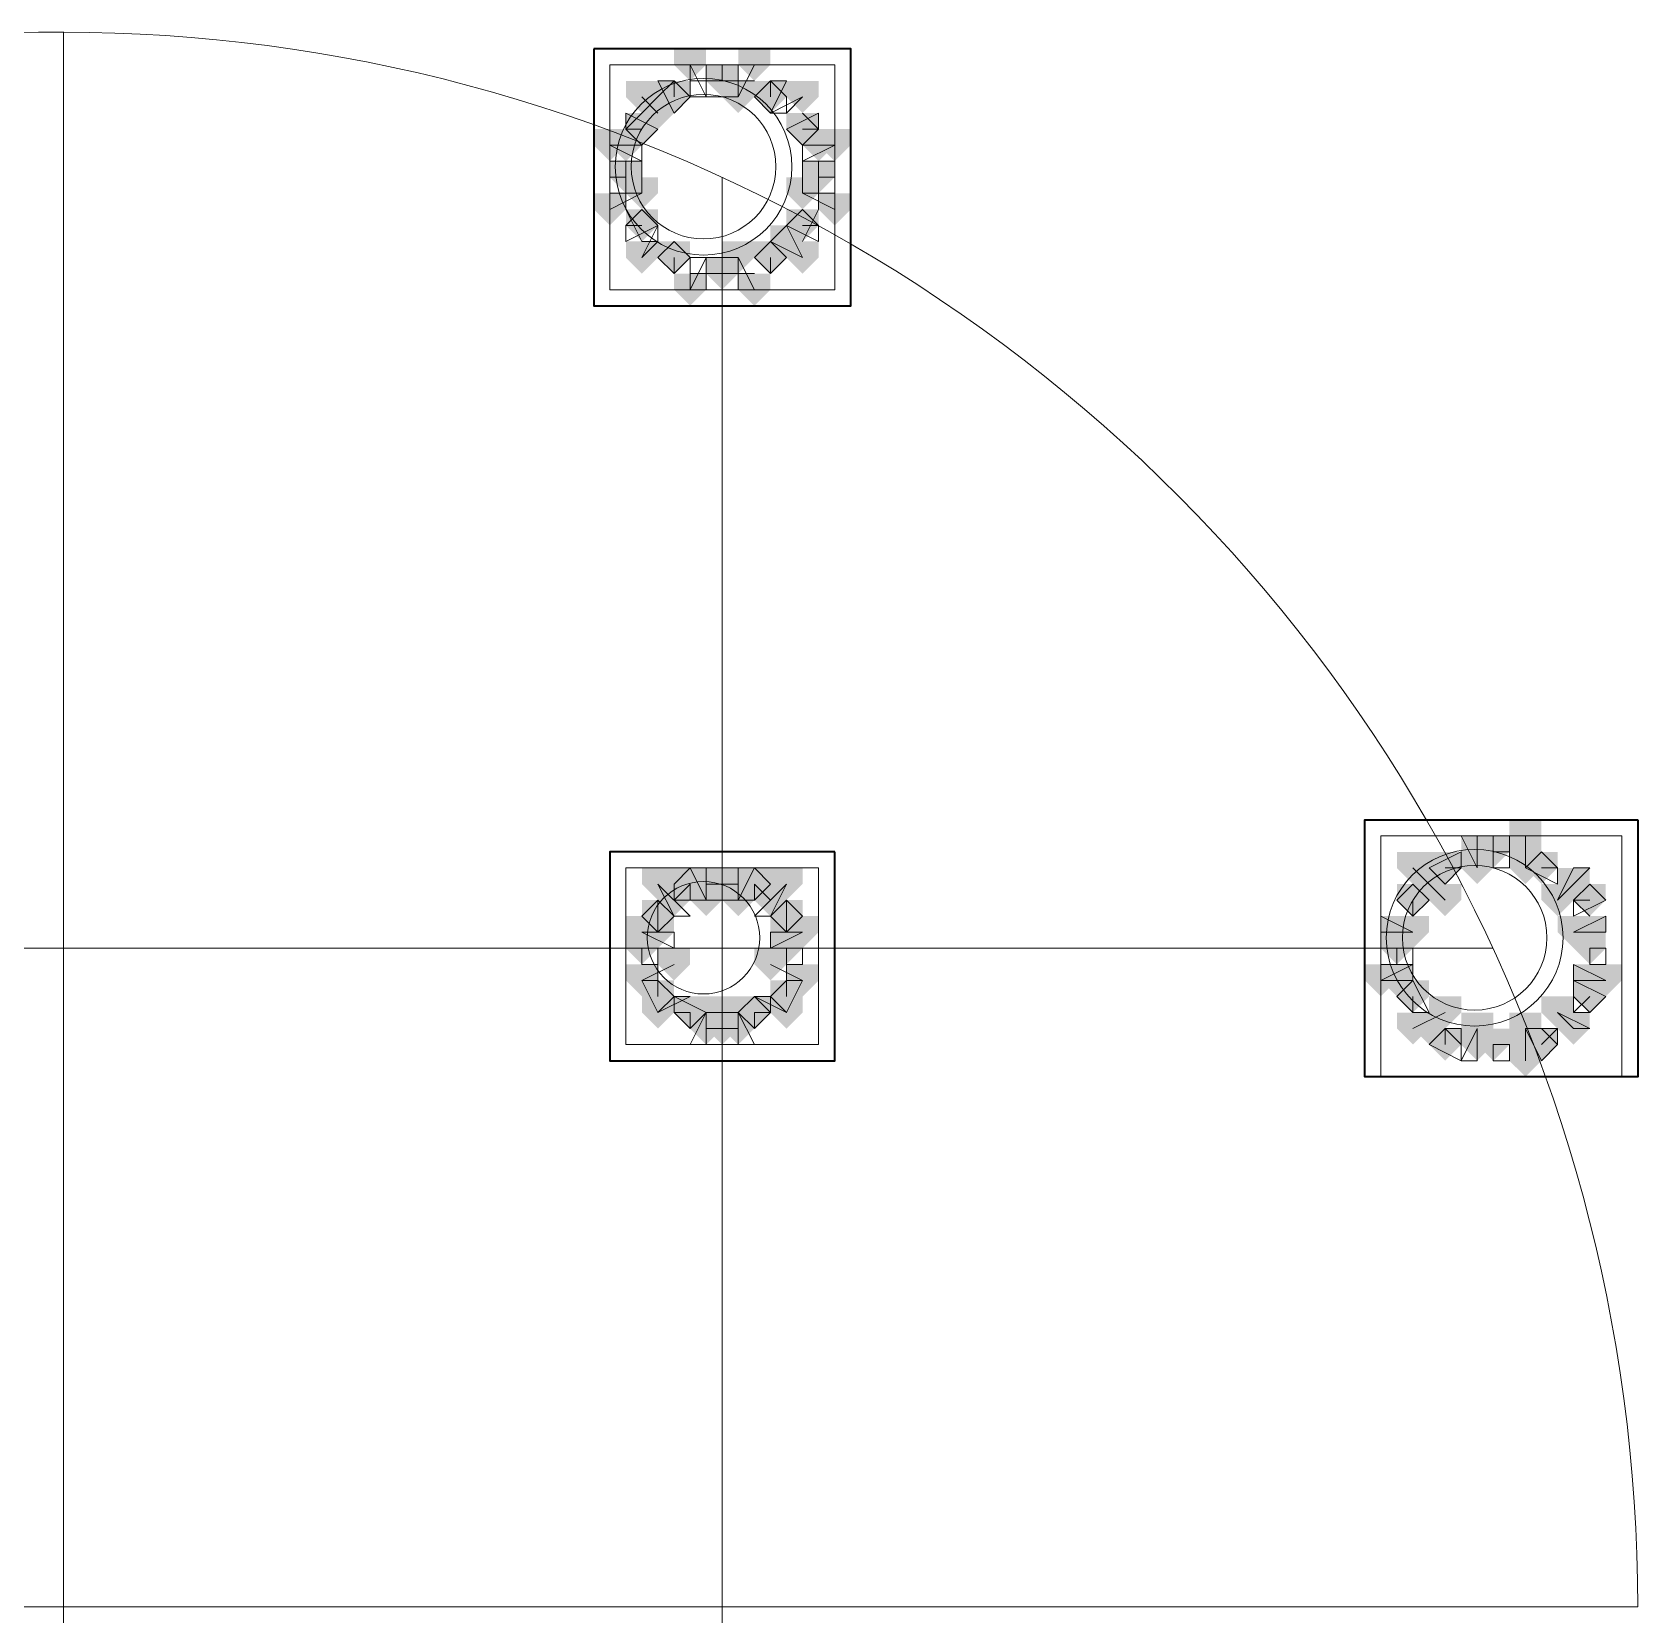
# Model space of a CAD drawing. Header units: millimetres. Extents: x 2315 to 4619, y 1334 to 1897.
# Drawn here: x 3625.91 to 3632.02, y 1541.67 to 1547.68 of the extents above; entities that cross this region are included whole.
import ezdxf

# ---------------------------------------------------------------- set-up
doc = ezdxf.new("R2010")
doc.units = ezdxf.units.MM
for name, color, linetype, true_color in [('PDF_10', 7, 'Continuous', 0x00b85c), ('PDF_AXIS', 7, 'Continuous', 0x00b85c), ('PDF_柱构件', 7, 'Continuous', 0x00b85c), ('PDF_转运站初步方案', 7, 'Continuous', 0x00b85c)]:
    doc.layers.add(name, color=color, linetype=linetype, true_color=true_color)
doc.layers.add('PDF_中心线层', color=1, linetype='Continuous')
doc.layers.add('PDF_粗实线层', color=7, linetype='Continuous')

msp = doc.modelspace()

# ---------------------------------------------------------------- hatches: boundary and pattern name
at = {"layer": 'PDF_10', "transparency": 33554559}
for points in [[(3628.5337, 1547.5601), (3628.4726, 1547.5601), (3628.4726, 1547.499), (3628.5337, 1547.4379), (3628.5948, 1547.499), (3628.5948, 1547.5601)], [(3628.5337, 1547.5601), (3628.4726, 1547.5601), (3628.4726, 1547.499), (3628.5337, 1547.4379), (3628.5948, 1547.499), (3628.5948, 1547.5601)], [(3628.3505, 1547.499), (3628.2894, 1547.499), (3628.2894, 1547.4379), (3628.3505, 1547.3768), (3628.4115, 1547.4379), (3628.4115, 1547.499)], [(3628.3505, 1547.499), (3628.2894, 1547.499), (3628.2894, 1547.4379), (3628.3505, 1547.3768), (3628.4115, 1547.4379), (3628.4115, 1547.499)], [(3628.7169, 1547.499), (3628.6559, 1547.499), (3628.6559, 1547.4379), (3628.7169, 1547.3768), (3628.778, 1547.4379), (3628.778, 1547.499)], [(3628.7169, 1547.499), (3628.6559, 1547.499), (3628.6559, 1547.4379), (3628.7169, 1547.3768), (3628.778, 1547.4379), (3628.778, 1547.499)], [(3628.2283, 1547.3768), (3628.1672, 1547.3768), (3628.1672, 1547.3157), (3628.2283, 1547.2547), (3628.2894, 1547.3157), (3628.2894, 1547.3768)], [(3628.2283, 1547.3768), (3628.1672, 1547.3768), (3628.1672, 1547.3157), (3628.2283, 1547.2547), (3628.2894, 1547.3157), (3628.2894, 1547.3768)], [(3628.8391, 1547.3768), (3628.778, 1547.3768), (3628.778, 1547.3157), (3628.8391, 1547.2547), (3628.9002, 1547.3157), (3628.9002, 1547.3768)], [(3628.8391, 1547.3768), (3628.778, 1547.3768), (3628.778, 1547.3157), (3628.8391, 1547.2547), (3628.9002, 1547.3157), (3628.9002, 1547.3768)], [(3628.1672, 1547.1936), (3628.1061, 1547.1936), (3628.1061, 1547.1325), (3628.1672, 1547.0714), (3628.2283, 1547.1325), (3628.2283, 1547.1936)], [(3628.1672, 1547.1936), (3628.1061, 1547.1936), (3628.1061, 1547.1325), (3628.1672, 1547.0714), (3628.2283, 1547.1325), (3628.2283, 1547.1936)], [(3628.9002, 1547.1936), (3628.8391, 1547.1936), (3628.8391, 1547.1325), (3628.9002, 1547.0714), (3628.9613, 1547.1325), (3628.9613, 1547.1936)], [(3628.9002, 1547.1936), (3628.8391, 1547.1936), (3628.8391, 1547.1325), (3628.9002, 1547.0714), (3628.9613, 1547.1325), (3628.9613, 1547.1936)], [(3628.2283, 1547.0103), (3628.1672, 1547.0103), (3628.1672, 1546.9493), (3628.2283, 1546.8882), (3628.2894, 1546.9493), (3628.2894, 1547.0103)], [(3628.2283, 1547.0103), (3628.1672, 1547.0103), (3628.1672, 1546.9493), (3628.2283, 1546.8882), (3628.2894, 1546.9493), (3628.2894, 1547.0103)], [(3628.8391, 1547.0103), (3628.778, 1547.0103), (3628.778, 1546.9493), (3628.8391, 1546.8882), (3628.9002, 1546.9493), (3628.9002, 1547.0103)], [(3628.8391, 1547.0103), (3628.778, 1547.0103), (3628.778, 1546.9493), (3628.8391, 1546.8882), (3628.9002, 1546.9493), (3628.9002, 1547.0103)], [(3628.3505, 1546.8882), (3628.2894, 1546.8882), (3628.2894, 1546.8271), (3628.3505, 1546.766), (3628.4115, 1546.8271), (3628.4115, 1546.8882)], [(3628.3505, 1546.8882), (3628.2894, 1546.8882), (3628.2894, 1546.8271), (3628.3505, 1546.766), (3628.4115, 1546.8271), (3628.4115, 1546.8882)], [(3628.7169, 1546.8882), (3628.6559, 1546.8882), (3628.6559, 1546.8271), (3628.7169, 1546.766), (3628.778, 1546.8271), (3628.778, 1546.8882)], [(3628.7169, 1546.8882), (3628.6559, 1546.8882), (3628.6559, 1546.8271), (3628.7169, 1546.766), (3628.778, 1546.8271), (3628.778, 1546.8882)], [(3628.5337, 1546.8271), (3628.4726, 1546.8271), (3628.4726, 1546.766), (3628.5337, 1546.7049), (3628.5948, 1546.766), (3628.5948, 1546.8271)], [(3628.5337, 1546.8271), (3628.4726, 1546.8271), (3628.4726, 1546.766), (3628.5337, 1546.7049), (3628.5948, 1546.766), (3628.5948, 1546.8271)], [(3628.5337, 1546.8271), (3628.4726, 1546.8271), (3628.4726, 1546.766), (3628.5337, 1546.7049), (3628.5948, 1546.766), (3628.5948, 1546.8271)], [(3631.4656, 1544.6282), (3631.4045, 1544.6282), (3631.4045, 1544.5671), (3631.4656, 1544.506), (3631.5267, 1544.5671), (3631.5267, 1544.6282)], [(3631.4656, 1544.6282), (3631.4045, 1544.6282), (3631.4045, 1544.5671), (3631.4656, 1544.506), (3631.5267, 1544.5671), (3631.5267, 1544.6282)], [(3631.2824, 1544.5671), (3631.2213, 1544.5671), (3631.2213, 1544.506), (3631.2824, 1544.4449), (3631.3434, 1544.506), (3631.3434, 1544.5671)], [(3631.2824, 1544.5671), (3631.2213, 1544.5671), (3631.2213, 1544.506), (3631.2824, 1544.4449), (3631.3434, 1544.506), (3631.3434, 1544.5671)], [(3631.2824, 1544.5671), (3631.2213, 1544.5671), (3631.2213, 1544.506), (3631.2824, 1544.4449), (3631.3434, 1544.506), (3631.3434, 1544.5671)], [(3631.6488, 1544.5671), (3631.5878, 1544.5671), (3631.5878, 1544.506), (3631.6488, 1544.4449), (3631.7099, 1544.506), (3631.7099, 1544.5671)], [(3631.6488, 1544.5671), (3631.5878, 1544.5671), (3631.5878, 1544.506), (3631.6488, 1544.4449), (3631.7099, 1544.506), (3631.7099, 1544.5671)], [(3628.4115, 1544.506), (3628.3505, 1544.506), (3628.3505, 1544.4449), (3628.4115, 1544.3839), (3628.4726, 1544.4449), (3628.4726, 1544.506)], [(3628.4115, 1544.506), (3628.3505, 1544.506), (3628.3505, 1544.4449), (3628.4115, 1544.3839), (3628.4726, 1544.4449), (3628.4726, 1544.506)], [(3628.5337, 1544.506), (3628.4726, 1544.506), (3628.4726, 1544.4449), (3628.5337, 1544.3839), (3628.5948, 1544.4449), (3628.5948, 1544.506)], [(3628.5337, 1544.506), (3628.4726, 1544.506), (3628.4726, 1544.4449), (3628.5337, 1544.3839), (3628.5948, 1544.4449), (3628.5948, 1544.506)], [(3628.6559, 1544.506), (3628.5948, 1544.506), (3628.5948, 1544.4449), (3628.6559, 1544.3839), (3628.7169, 1544.4449), (3628.7169, 1544.506)], [(3628.6559, 1544.506), (3628.5948, 1544.506), (3628.5948, 1544.4449), (3628.6559, 1544.3839), (3628.7169, 1544.4449), (3628.7169, 1544.506)], [(3631.1602, 1544.4449), (3631.0991, 1544.4449), (3631.0991, 1544.3839), (3631.1602, 1544.3228), (3631.2213, 1544.3839), (3631.2213, 1544.4449)], [(3631.1602, 1544.4449), (3631.0991, 1544.4449), (3631.0991, 1544.3839), (3631.1602, 1544.3228), (3631.2213, 1544.3839), (3631.2213, 1544.4449)], [(3631.1602, 1544.4449), (3631.0991, 1544.4449), (3631.0991, 1544.3839), (3631.1602, 1544.3228), (3631.2213, 1544.3839), (3631.2213, 1544.4449)], [(3631.8321, 1544.4449), (3631.771, 1544.4449), (3631.771, 1544.3839), (3631.8321, 1544.3228), (3631.8932, 1544.3839), (3631.8932, 1544.4449)], [(3631.8321, 1544.4449), (3631.771, 1544.4449), (3631.771, 1544.3839), (3631.8321, 1544.3228), (3631.8932, 1544.3839), (3631.8932, 1544.4449)], [(3628.2894, 1544.3839), (3628.2283, 1544.3839), (3628.2283, 1544.3228), (3628.2894, 1544.2617), (3628.3505, 1544.3228), (3628.3505, 1544.3839)], [(3628.2894, 1544.3839), (3628.2283, 1544.3839), (3628.2283, 1544.3228), (3628.2894, 1544.2617), (3628.3505, 1544.3228), (3628.3505, 1544.3839)], [(3628.2894, 1544.3839), (3628.2283, 1544.3839), (3628.2283, 1544.3228), (3628.2894, 1544.2617), (3628.3505, 1544.3228), (3628.3505, 1544.3839)], [(3628.778, 1544.3839), (3628.7169, 1544.3839), (3628.7169, 1544.3228), (3628.778, 1544.2617), (3628.8391, 1544.3228), (3628.8391, 1544.3839)], [(3628.778, 1544.3839), (3628.7169, 1544.3839), (3628.7169, 1544.3228), (3628.778, 1544.2617), (3628.8391, 1544.3228), (3628.8391, 1544.3839)], [(3628.778, 1544.3839), (3628.7169, 1544.3839), (3628.7169, 1544.3228), (3628.778, 1544.2617), (3628.8391, 1544.3228), (3628.8391, 1544.3839)], [(3628.2283, 1544.2617), (3628.1672, 1544.2617), (3628.1672, 1544.2006), (3628.2283, 1544.1395), (3628.2894, 1544.2006), (3628.2894, 1544.2617)], [(3628.2283, 1544.2617), (3628.1672, 1544.2617), (3628.1672, 1544.2006), (3628.2283, 1544.1395), (3628.2894, 1544.2006), (3628.2894, 1544.2617)], [(3628.778, 1544.2617), (3628.7169, 1544.2617), (3628.7169, 1544.2006), (3628.778, 1544.1395), (3628.8391, 1544.2006), (3628.8391, 1544.2617)], [(3628.778, 1544.2617), (3628.7169, 1544.2617), (3628.7169, 1544.2006), (3628.778, 1544.1395), (3628.8391, 1544.2006), (3628.8391, 1544.2617)], [(3631.0991, 1544.2617), (3631.038, 1544.2617), (3631.038, 1544.2006), (3631.0991, 1544.1395), (3631.1602, 1544.2006), (3631.1602, 1544.2617)], [(3631.0991, 1544.2617), (3631.038, 1544.2617), (3631.038, 1544.2006), (3631.0991, 1544.1395), (3631.1602, 1544.2006), (3631.1602, 1544.2617)], [(3631.8321, 1544.2617), (3631.771, 1544.2617), (3631.771, 1544.2006), (3631.8321, 1544.1395), (3631.8932, 1544.2006), (3631.8932, 1544.2617)], [(3631.8321, 1544.2617), (3631.771, 1544.2617), (3631.771, 1544.2006), (3631.8321, 1544.1395), (3631.8932, 1544.2006), (3631.8932, 1544.2617)], [(3628.2894, 1544.0784), (3628.2283, 1544.0784), (3628.2283, 1544.0174), (3628.2894, 1543.9563), (3628.3505, 1544.0174), (3628.3505, 1544.0784)], [(3628.2894, 1544.0784), (3628.2283, 1544.0784), (3628.2283, 1544.0174), (3628.2894, 1543.9563), (3628.3505, 1544.0174), (3628.3505, 1544.0784)], [(3628.778, 1544.0784), (3628.7169, 1544.0784), (3628.7169, 1544.0174), (3628.778, 1543.9563), (3628.8391, 1544.0174), (3628.8391, 1544.0784)], [(3628.778, 1544.0784), (3628.7169, 1544.0784), (3628.7169, 1544.0174), (3628.778, 1543.9563), (3628.8391, 1544.0174), (3628.8391, 1544.0784)], [(3631.1602, 1544.0784), (3631.0991, 1544.0784), (3631.0991, 1544.0174), (3631.1602, 1543.9563), (3631.2213, 1544.0174), (3631.2213, 1544.0784)], [(3631.1602, 1544.0784), (3631.0991, 1544.0784), (3631.0991, 1544.0174), (3631.1602, 1543.9563), (3631.2213, 1544.0174), (3631.2213, 1544.0784)], [(3631.8321, 1544.0784), (3631.771, 1544.0784), (3631.771, 1544.0174), (3631.8321, 1543.9563), (3631.8932, 1544.0174), (3631.8932, 1544.0784)], [(3631.8321, 1544.0784), (3631.771, 1544.0784), (3631.771, 1544.0174), (3631.8321, 1543.9563), (3631.8932, 1544.0174), (3631.8932, 1544.0784)], [(3628.4115, 1544.0174), (3628.3505, 1544.0174), (3628.3505, 1543.9563), (3628.4115, 1543.8952), (3628.4726, 1543.9563), (3628.4726, 1544.0174)], [(3628.4115, 1544.0174), (3628.3505, 1544.0174), (3628.3505, 1543.9563), (3628.4115, 1543.8952), (3628.4726, 1543.9563), (3628.4726, 1544.0174)], [(3628.6559, 1544.0174), (3628.5948, 1544.0174), (3628.5948, 1543.9563), (3628.6559, 1543.8952), (3628.7169, 1543.9563), (3628.7169, 1544.0174)], [(3628.6559, 1544.0174), (3628.5948, 1544.0174), (3628.5948, 1543.9563), (3628.6559, 1543.8952), (3628.7169, 1543.9563), (3628.7169, 1544.0174)], [(3628.5337, 1543.9563), (3628.4726, 1543.9563), (3628.4726, 1543.8952), (3628.5337, 1543.8341), (3628.5948, 1543.8952), (3628.5948, 1543.9563)], [(3628.5337, 1543.9563), (3628.4726, 1543.9563), (3628.4726, 1543.8952), (3628.5337, 1543.8341), (3628.5948, 1543.8952), (3628.5948, 1543.9563)], [(3631.2824, 1543.8952), (3631.2213, 1543.8952), (3631.2213, 1543.8341), (3631.2824, 1543.773), (3631.3434, 1543.8341), (3631.3434, 1543.8952)], [(3631.2824, 1543.8952), (3631.2213, 1543.8952), (3631.2213, 1543.8341), (3631.2824, 1543.773), (3631.3434, 1543.8341), (3631.3434, 1543.8952)], [(3631.4656, 1543.8952), (3631.4045, 1543.8952), (3631.4045, 1543.8341), (3631.4656, 1543.773), (3631.5267, 1543.8341), (3631.5267, 1543.8952)], [(3631.4656, 1543.8952), (3631.4045, 1543.8952), (3631.4045, 1543.8341), (3631.4656, 1543.773), (3631.5267, 1543.8341), (3631.5267, 1543.8952)], [(3631.6488, 1543.8952), (3631.5878, 1543.8952), (3631.5878, 1543.8341), (3631.6488, 1543.773), (3631.7099, 1543.8341), (3631.7099, 1543.8952)], [(3631.6488, 1543.8952), (3631.5878, 1543.8952), (3631.5878, 1543.8341), (3631.6488, 1543.773), (3631.7099, 1543.8341), (3631.7099, 1543.8952)]]:
    msp.add_hatch(color=256, dxfattribs=at).paths.add_polyline_path(points)
at = {"layer": 'PDF_柱构件', "transparency": 33554559}
for points in [[(3628.4115, 1547.6211), (3628.3505, 1547.6211), (3628.3505, 1547.5601), (3628.4115, 1547.499), (3628.4726, 1547.5601), (3628.4726, 1547.6211)], [(3628.6559, 1547.6211), (3628.5948, 1547.6211), (3628.5948, 1547.5601), (3628.6559, 1547.499), (3628.7169, 1547.5601), (3628.7169, 1547.6211)], [(3628.2283, 1547.499), (3628.1672, 1547.499), (3628.1672, 1547.4379), (3628.2283, 1547.3768), (3628.2894, 1547.4379), (3628.2894, 1547.499)], [(3628.5948, 1547.499), (3628.5337, 1547.499), (3628.5337, 1547.4379), (3628.5948, 1547.3768), (3628.6559, 1547.4379), (3628.6559, 1547.499)], [(3628.8391, 1547.499), (3628.778, 1547.499), (3628.778, 1547.4379), (3628.8391, 1547.3768), (3628.9002, 1547.4379), (3628.9002, 1547.499)], [(3628.2894, 1547.4379), (3628.2283, 1547.4379), (3628.2283, 1547.3768), (3628.2894, 1547.3157), (3628.3505, 1547.3768), (3628.3505, 1547.4379)], [(3628.1061, 1547.3157), (3628.0451, 1547.3157), (3628.0451, 1547.2547), (3628.1061, 1547.1936), (3628.1672, 1547.2547), (3628.1672, 1547.3157)], [(3628.1672, 1547.3157), (3628.1061, 1547.3157), (3628.1061, 1547.2547), (3628.1672, 1547.1936), (3628.2283, 1547.2547), (3628.2283, 1547.3157)], [(3628.9002, 1547.3157), (3628.8391, 1547.3157), (3628.8391, 1547.2547), (3628.9002, 1547.1936), (3628.9613, 1547.2547), (3628.9613, 1547.3157)], [(3628.9613, 1547.3157), (3628.9002, 1547.3157), (3628.9002, 1547.2547), (3628.9613, 1547.1936), (3629.0223, 1547.2547), (3629.0223, 1547.3157)], [(3628.2283, 1547.1325), (3628.1672, 1547.1325), (3628.1672, 1547.0714), (3628.2283, 1547.0103), (3628.2894, 1547.0714), (3628.2894, 1547.1325)], [(3628.8391, 1547.1325), (3628.778, 1547.1325), (3628.778, 1547.0714), (3628.8391, 1547.0103), (3628.9002, 1547.0714), (3628.9002, 1547.1325)], [(3628.1061, 1547.0714), (3628.0451, 1547.0714), (3628.0451, 1547.0103), (3628.1061, 1546.9493), (3628.1672, 1547.0103), (3628.1672, 1547.0714)], [(3628.9613, 1547.0714), (3628.9002, 1547.0714), (3628.9002, 1547.0103), (3628.9613, 1546.9493), (3629.0223, 1547.0103), (3629.0223, 1547.0714)], [(3628.778, 1546.9493), (3628.7169, 1546.9493), (3628.7169, 1546.8882), (3628.778, 1546.8271), (3628.8391, 1546.8882), (3628.8391, 1546.9493)], [(3628.2283, 1546.8882), (3628.1672, 1546.8882), (3628.1672, 1546.8271), (3628.2283, 1546.766), (3628.2894, 1546.8271), (3628.2894, 1546.8882)], [(3628.5948, 1546.8882), (3628.5337, 1546.8882), (3628.5337, 1546.8271), (3628.5948, 1546.766), (3628.6559, 1546.8271), (3628.6559, 1546.8882)], [(3628.8391, 1546.8882), (3628.778, 1546.8882), (3628.778, 1546.8271), (3628.8391, 1546.766), (3628.9002, 1546.8271), (3628.9002, 1546.8882)], [(3628.4115, 1546.766), (3628.3505, 1546.766), (3628.3505, 1546.7049), (3628.4115, 1546.6439), (3628.4726, 1546.7049), (3628.4726, 1546.766)], [(3628.6559, 1546.766), (3628.5948, 1546.766), (3628.5948, 1546.7049), (3628.6559, 1546.6439), (3628.7169, 1546.7049), (3628.7169, 1546.766)], [(3631.5878, 1544.6893), (3631.5267, 1544.6893), (3631.5267, 1544.6282), (3631.5878, 1544.5671), (3631.6488, 1544.6282), (3631.6488, 1544.6893)], [(3631.4045, 1544.6282), (3631.3434, 1544.6282), (3631.3434, 1544.5671), (3631.4045, 1544.506), (3631.4656, 1544.5671), (3631.4656, 1544.6282)], [(3631.5878, 1544.6282), (3631.5267, 1544.6282), (3631.5267, 1544.5671), (3631.5878, 1544.506), (3631.6488, 1544.5671), (3631.6488, 1544.6282)], [(3631.1602, 1544.5671), (3631.0991, 1544.5671), (3631.0991, 1544.506), (3631.1602, 1544.4449), (3631.2213, 1544.506), (3631.2213, 1544.5671)], [(3631.4045, 1544.5671), (3631.3434, 1544.5671), (3631.3434, 1544.506), (3631.4045, 1544.4449), (3631.4656, 1544.506), (3631.4656, 1544.5671)], [(3631.5878, 1544.5671), (3631.5267, 1544.5671), (3631.5267, 1544.506), (3631.5878, 1544.4449), (3631.6488, 1544.506), (3631.6488, 1544.5671)], [(3628.2894, 1544.506), (3628.2283, 1544.506), (3628.2283, 1544.4449), (3628.2894, 1544.3839), (3628.3505, 1544.4449), (3628.3505, 1544.506)], [(3628.4726, 1544.506), (3628.4115, 1544.506), (3628.4115, 1544.4449), (3628.4726, 1544.3839), (3628.5337, 1544.4449), (3628.5337, 1544.506)], [(3628.5948, 1544.506), (3628.5337, 1544.506), (3628.5337, 1544.4449), (3628.5948, 1544.3839), (3628.6559, 1544.4449), (3628.6559, 1544.506)], [(3628.778, 1544.506), (3628.7169, 1544.506), (3628.7169, 1544.4449), (3628.778, 1544.3839), (3628.8391, 1544.4449), (3628.8391, 1544.506)], [(3631.2213, 1544.506), (3631.1602, 1544.506), (3631.1602, 1544.4449), (3631.2213, 1544.3839), (3631.2824, 1544.4449), (3631.2824, 1544.506)], [(3631.771, 1544.506), (3631.7099, 1544.506), (3631.7099, 1544.4449), (3631.771, 1544.3839), (3631.8321, 1544.4449), (3631.8321, 1544.506)], [(3628.3505, 1544.4449), (3628.2894, 1544.4449), (3628.2894, 1544.3839), (3628.3505, 1544.3228), (3628.4115, 1544.3839), (3628.4115, 1544.4449)], [(3628.4726, 1544.4449), (3628.4115, 1544.4449), (3628.4115, 1544.3839), (3628.4726, 1544.3228), (3628.5337, 1544.3839), (3628.5337, 1544.4449)], [(3628.5948, 1544.4449), (3628.5337, 1544.4449), (3628.5337, 1544.3839), (3628.5948, 1544.3228), (3628.6559, 1544.3839), (3628.6559, 1544.4449)], [(3628.7169, 1544.4449), (3628.6559, 1544.4449), (3628.6559, 1544.3839), (3628.7169, 1544.3228), (3628.778, 1544.3839), (3628.778, 1544.4449)], [(3631.2824, 1544.4449), (3631.2213, 1544.4449), (3631.2213, 1544.3839), (3631.2824, 1544.3228), (3631.3434, 1544.3839), (3631.3434, 1544.4449)], [(3631.7099, 1544.4449), (3631.6488, 1544.4449), (3631.6488, 1544.3839), (3631.7099, 1544.3228), (3631.771, 1544.3839), (3631.771, 1544.4449)], [(3628.2283, 1544.3228), (3628.1672, 1544.3228), (3628.1672, 1544.2617), (3628.2283, 1544.2006), (3628.2894, 1544.2617), (3628.2894, 1544.3228)], [(3628.2894, 1544.3228), (3628.2283, 1544.3228), (3628.2283, 1544.2617), (3628.2894, 1544.2006), (3628.3505, 1544.2617), (3628.3505, 1544.3228)], [(3628.778, 1544.3228), (3628.7169, 1544.3228), (3628.7169, 1544.2617), (3628.778, 1544.2006), (3628.8391, 1544.2617), (3628.8391, 1544.3228)], [(3628.8391, 1544.3228), (3628.778, 1544.3228), (3628.778, 1544.2617), (3628.8391, 1544.2006), (3628.9002, 1544.2617), (3628.9002, 1544.3228)], [(3631.0991, 1544.3228), (3631.038, 1544.3228), (3631.038, 1544.2617), (3631.0991, 1544.2006), (3631.1602, 1544.2617), (3631.1602, 1544.3228)], [(3631.1602, 1544.3228), (3631.0991, 1544.3228), (3631.0991, 1544.2617), (3631.1602, 1544.2006), (3631.2213, 1544.2617), (3631.2213, 1544.3228)], [(3631.771, 1544.3228), (3631.7099, 1544.3228), (3631.7099, 1544.2617), (3631.771, 1544.2006), (3631.8321, 1544.2617), (3631.8321, 1544.3228)], [(3631.8321, 1544.3228), (3631.771, 1544.3228), (3631.771, 1544.2617), (3631.8321, 1544.2006), (3631.8932, 1544.2617), (3631.8932, 1544.3228)], [(3628.3505, 1544.2006), (3628.2894, 1544.2006), (3628.2894, 1544.1395), (3628.3505, 1544.0784), (3628.4115, 1544.1395), (3628.4115, 1544.2006)], [(3628.7169, 1544.2006), (3628.6559, 1544.2006), (3628.6559, 1544.1395), (3628.7169, 1544.0784), (3628.778, 1544.1395), (3628.778, 1544.2006)], [(3628.2283, 1544.1395), (3628.1672, 1544.1395), (3628.1672, 1544.0784), (3628.2283, 1544.0174), (3628.2894, 1544.0784), (3628.2894, 1544.1395)], [(3628.8391, 1544.1395), (3628.778, 1544.1395), (3628.778, 1544.0784), (3628.8391, 1544.0174), (3628.9002, 1544.0784), (3628.9002, 1544.1395)], [(3631.038, 1544.1395), (3630.9769, 1544.1395), (3630.9769, 1544.0784), (3631.038, 1544.0174), (3631.0991, 1544.0784), (3631.0991, 1544.1395)], [(3631.0991, 1544.1395), (3631.038, 1544.1395), (3631.038, 1544.0784), (3631.0991, 1544.0174), (3631.1602, 1544.0784), (3631.1602, 1544.1395)], [(3631.8321, 1544.1395), (3631.771, 1544.1395), (3631.771, 1544.0784), (3631.8321, 1544.0174), (3631.8932, 1544.0784), (3631.8932, 1544.1395)], [(3631.8932, 1544.1395), (3631.8321, 1544.1395), (3631.8321, 1544.0784), (3631.8932, 1544.0174), (3631.9542, 1544.0784), (3631.9542, 1544.1395)], [(3628.2894, 1544.0174), (3628.2283, 1544.0174), (3628.2283, 1543.9563), (3628.2894, 1543.8952), (3628.3505, 1543.9563), (3628.3505, 1544.0174)], [(3628.4726, 1544.0174), (3628.4115, 1544.0174), (3628.4115, 1543.9563), (3628.4726, 1543.8952), (3628.5337, 1543.9563), (3628.5337, 1544.0174)], [(3628.5948, 1544.0174), (3628.5337, 1544.0174), (3628.5337, 1543.9563), (3628.5948, 1543.8952), (3628.6559, 1543.9563), (3628.6559, 1544.0174)], [(3628.778, 1544.0174), (3628.7169, 1544.0174), (3628.7169, 1543.9563), (3628.778, 1543.8952), (3628.8391, 1543.9563), (3628.8391, 1544.0174)], [(3631.2824, 1544.0174), (3631.2213, 1544.0174), (3631.2213, 1543.9563), (3631.2824, 1543.8952), (3631.3434, 1543.9563), (3631.3434, 1544.0174)], [(3631.7099, 1544.0174), (3631.6488, 1544.0174), (3631.6488, 1543.9563), (3631.7099, 1543.8952), (3631.771, 1543.9563), (3631.771, 1544.0174)], [(3628.4726, 1543.9563), (3628.4115, 1543.9563), (3628.4115, 1543.8952), (3628.4726, 1543.8341), (3628.5337, 1543.8952), (3628.5337, 1543.9563)], [(3628.5948, 1543.9563), (3628.5337, 1543.9563), (3628.5337, 1543.8952), (3628.5948, 1543.8341), (3628.6559, 1543.8952), (3628.6559, 1543.9563)], [(3631.1602, 1543.9563), (3631.0991, 1543.9563), (3631.0991, 1543.8952), (3631.1602, 1543.8341), (3631.2213, 1543.8952), (3631.2213, 1543.9563)], [(3631.2213, 1543.9563), (3631.1602, 1543.9563), (3631.1602, 1543.8952), (3631.2213, 1543.8341), (3631.2824, 1543.8952), (3631.2824, 1543.9563)], [(3631.4045, 1543.9563), (3631.3434, 1543.9563), (3631.3434, 1543.8952), (3631.4045, 1543.8341), (3631.4656, 1543.8952), (3631.4656, 1543.9563)], [(3631.5878, 1543.9563), (3631.5267, 1543.9563), (3631.5267, 1543.8952), (3631.5878, 1543.8341), (3631.6488, 1543.8952), (3631.6488, 1543.9563)], [(3631.771, 1543.9563), (3631.7099, 1543.9563), (3631.7099, 1543.8952), (3631.771, 1543.8341), (3631.8321, 1543.8952), (3631.8321, 1543.9563)], [(3631.4045, 1543.8952), (3631.3434, 1543.8952), (3631.3434, 1543.8341), (3631.4045, 1543.773), (3631.4656, 1543.8341), (3631.4656, 1543.8952)], [(3631.5878, 1543.8952), (3631.5267, 1543.8952), (3631.5267, 1543.8341), (3631.5878, 1543.773), (3631.6488, 1543.8341), (3631.6488, 1543.8952)], [(3631.5878, 1543.8341), (3631.5267, 1543.8341), (3631.5267, 1543.773), (3631.5878, 1543.712), (3631.6488, 1543.773), (3631.6488, 1543.8341)]]:
    msp.add_hatch(color=256, dxfattribs=at).paths.add_polyline_path(points)
at = {"layer": 'PDF_转运站初步方案', "transparency": 33554559}
for points in [[(3628.5337, 1547.5601), (3628.4726, 1547.5601), (3628.4726, 1547.499), (3628.5337, 1547.4379), (3628.5948, 1547.499), (3628.5948, 1547.5601)], [(3628.5337, 1547.5601), (3628.4726, 1547.5601), (3628.4726, 1547.499), (3628.5337, 1547.4379), (3628.5948, 1547.499), (3628.5948, 1547.5601)], [(3628.3505, 1547.499), (3628.2894, 1547.499), (3628.2894, 1547.4379), (3628.3505, 1547.3768), (3628.4115, 1547.4379), (3628.4115, 1547.499)], [(3628.3505, 1547.499), (3628.2894, 1547.499), (3628.2894, 1547.4379), (3628.3505, 1547.3768), (3628.4115, 1547.4379), (3628.4115, 1547.499)], [(3628.7169, 1547.499), (3628.6559, 1547.499), (3628.6559, 1547.4379), (3628.7169, 1547.3768), (3628.778, 1547.4379), (3628.778, 1547.499)], [(3628.7169, 1547.499), (3628.6559, 1547.499), (3628.6559, 1547.4379), (3628.7169, 1547.3768), (3628.778, 1547.4379), (3628.778, 1547.499)], [(3628.2283, 1547.3768), (3628.1672, 1547.3768), (3628.1672, 1547.3157), (3628.2283, 1547.2547), (3628.2894, 1547.3157), (3628.2894, 1547.3768)], [(3628.2283, 1547.3768), (3628.1672, 1547.3768), (3628.1672, 1547.3157), (3628.2283, 1547.2547), (3628.2894, 1547.3157), (3628.2894, 1547.3768)], [(3628.8391, 1547.3768), (3628.778, 1547.3768), (3628.778, 1547.3157), (3628.8391, 1547.2547), (3628.9002, 1547.3157), (3628.9002, 1547.3768)], [(3628.8391, 1547.3768), (3628.778, 1547.3768), (3628.778, 1547.3157), (3628.8391, 1547.2547), (3628.9002, 1547.3157), (3628.9002, 1547.3768)], [(3628.1672, 1547.1936), (3628.1061, 1547.1936), (3628.1061, 1547.1325), (3628.1672, 1547.0714), (3628.2283, 1547.1325), (3628.2283, 1547.1936)], [(3628.1672, 1547.1936), (3628.1061, 1547.1936), (3628.1061, 1547.1325), (3628.1672, 1547.0714), (3628.2283, 1547.1325), (3628.2283, 1547.1936)], [(3628.9002, 1547.1936), (3628.8391, 1547.1936), (3628.8391, 1547.1325), (3628.9002, 1547.0714), (3628.9613, 1547.1325), (3628.9613, 1547.1936)], [(3628.9002, 1547.1936), (3628.8391, 1547.1936), (3628.8391, 1547.1325), (3628.9002, 1547.0714), (3628.9613, 1547.1325), (3628.9613, 1547.1936)], [(3628.2283, 1547.0103), (3628.1672, 1547.0103), (3628.1672, 1546.9493), (3628.2283, 1546.8882), (3628.2894, 1546.9493), (3628.2894, 1547.0103)], [(3628.2283, 1547.0103), (3628.1672, 1547.0103), (3628.1672, 1546.9493), (3628.2283, 1546.8882), (3628.2894, 1546.9493), (3628.2894, 1547.0103)], [(3628.8391, 1547.0103), (3628.778, 1547.0103), (3628.778, 1546.9493), (3628.8391, 1546.8882), (3628.9002, 1546.9493), (3628.9002, 1547.0103)], [(3628.8391, 1547.0103), (3628.778, 1547.0103), (3628.778, 1546.9493), (3628.8391, 1546.8882), (3628.9002, 1546.9493), (3628.9002, 1547.0103)], [(3628.3505, 1546.8882), (3628.2894, 1546.8882), (3628.2894, 1546.8271), (3628.3505, 1546.766), (3628.4115, 1546.8271), (3628.4115, 1546.8882)], [(3628.3505, 1546.8882), (3628.2894, 1546.8882), (3628.2894, 1546.8271), (3628.3505, 1546.766), (3628.4115, 1546.8271), (3628.4115, 1546.8882)], [(3628.7169, 1546.8882), (3628.6559, 1546.8882), (3628.6559, 1546.8271), (3628.7169, 1546.766), (3628.778, 1546.8271), (3628.778, 1546.8882)], [(3628.7169, 1546.8882), (3628.6559, 1546.8882), (3628.6559, 1546.8271), (3628.7169, 1546.766), (3628.778, 1546.8271), (3628.778, 1546.8882)], [(3628.5337, 1546.8271), (3628.4726, 1546.8271), (3628.4726, 1546.766), (3628.5337, 1546.7049), (3628.5948, 1546.766), (3628.5948, 1546.8271)], [(3628.5337, 1546.8271), (3628.4726, 1546.8271), (3628.4726, 1546.766), (3628.5337, 1546.7049), (3628.5948, 1546.766), (3628.5948, 1546.8271)], [(3631.4656, 1544.6282), (3631.4045, 1544.6282), (3631.4045, 1544.5671), (3631.4656, 1544.506), (3631.5267, 1544.5671), (3631.5267, 1544.6282)], [(3631.4656, 1544.6282), (3631.4045, 1544.6282), (3631.4045, 1544.5671), (3631.4656, 1544.506), (3631.5267, 1544.5671), (3631.5267, 1544.6282)], [(3631.2824, 1544.5671), (3631.2213, 1544.5671), (3631.2213, 1544.506), (3631.2824, 1544.4449), (3631.3434, 1544.506), (3631.3434, 1544.5671)], [(3631.2824, 1544.5671), (3631.2213, 1544.5671), (3631.2213, 1544.506), (3631.2824, 1544.4449), (3631.3434, 1544.506), (3631.3434, 1544.5671)], [(3631.6488, 1544.5671), (3631.5878, 1544.5671), (3631.5878, 1544.506), (3631.6488, 1544.4449), (3631.7099, 1544.506), (3631.7099, 1544.5671)], [(3631.6488, 1544.5671), (3631.5878, 1544.5671), (3631.5878, 1544.506), (3631.6488, 1544.4449), (3631.7099, 1544.506), (3631.7099, 1544.5671)], [(3628.4115, 1544.506), (3628.3505, 1544.506), (3628.3505, 1544.4449), (3628.4115, 1544.3839), (3628.4726, 1544.4449), (3628.4726, 1544.506)], [(3628.4115, 1544.506), (3628.3505, 1544.506), (3628.3505, 1544.4449), (3628.4115, 1544.3839), (3628.4726, 1544.4449), (3628.4726, 1544.506)], [(3628.5337, 1544.506), (3628.4726, 1544.506), (3628.4726, 1544.4449), (3628.5337, 1544.3839), (3628.5948, 1544.4449), (3628.5948, 1544.506)], [(3628.5337, 1544.506), (3628.4726, 1544.506), (3628.4726, 1544.4449), (3628.5337, 1544.3839), (3628.5948, 1544.4449), (3628.5948, 1544.506)], [(3628.6559, 1544.506), (3628.5948, 1544.506), (3628.5948, 1544.4449), (3628.6559, 1544.3839), (3628.7169, 1544.4449), (3628.7169, 1544.506)], [(3628.6559, 1544.506), (3628.5948, 1544.506), (3628.5948, 1544.4449), (3628.6559, 1544.3839), (3628.7169, 1544.4449), (3628.7169, 1544.506)], [(3631.1602, 1544.4449), (3631.0991, 1544.4449), (3631.0991, 1544.3839), (3631.1602, 1544.3228), (3631.2213, 1544.3839), (3631.2213, 1544.4449)], [(3631.1602, 1544.4449), (3631.0991, 1544.4449), (3631.0991, 1544.3839), (3631.1602, 1544.3228), (3631.2213, 1544.3839), (3631.2213, 1544.4449)], [(3631.8321, 1544.4449), (3631.771, 1544.4449), (3631.771, 1544.3839), (3631.8321, 1544.3228), (3631.8932, 1544.3839), (3631.8932, 1544.4449)], [(3631.8321, 1544.4449), (3631.771, 1544.4449), (3631.771, 1544.3839), (3631.8321, 1544.3228), (3631.8932, 1544.3839), (3631.8932, 1544.4449)], [(3628.2894, 1544.3839), (3628.2283, 1544.3839), (3628.2283, 1544.3228), (3628.2894, 1544.2617), (3628.3505, 1544.3228), (3628.3505, 1544.3839)], [(3628.2894, 1544.3839), (3628.2283, 1544.3839), (3628.2283, 1544.3228), (3628.2894, 1544.2617), (3628.3505, 1544.3228), (3628.3505, 1544.3839)], [(3628.778, 1544.3839), (3628.7169, 1544.3839), (3628.7169, 1544.3228), (3628.778, 1544.2617), (3628.8391, 1544.3228), (3628.8391, 1544.3839)], [(3628.778, 1544.3839), (3628.7169, 1544.3839), (3628.7169, 1544.3228), (3628.778, 1544.2617), (3628.8391, 1544.3228), (3628.8391, 1544.3839)], [(3628.2283, 1544.2617), (3628.1672, 1544.2617), (3628.1672, 1544.2006), (3628.2283, 1544.1395), (3628.2894, 1544.2006), (3628.2894, 1544.2617)], [(3628.2283, 1544.2617), (3628.1672, 1544.2617), (3628.1672, 1544.2006), (3628.2283, 1544.1395), (3628.2894, 1544.2006), (3628.2894, 1544.2617)], [(3628.778, 1544.2617), (3628.7169, 1544.2617), (3628.7169, 1544.2006), (3628.778, 1544.1395), (3628.8391, 1544.2006), (3628.8391, 1544.2617)], [(3628.778, 1544.2617), (3628.7169, 1544.2617), (3628.7169, 1544.2006), (3628.778, 1544.1395), (3628.8391, 1544.2006), (3628.8391, 1544.2617)], [(3631.0991, 1544.2617), (3631.038, 1544.2617), (3631.038, 1544.2006), (3631.0991, 1544.1395), (3631.1602, 1544.2006), (3631.1602, 1544.2617)], [(3631.0991, 1544.2617), (3631.038, 1544.2617), (3631.038, 1544.2006), (3631.0991, 1544.1395), (3631.1602, 1544.2006), (3631.1602, 1544.2617)], [(3631.8321, 1544.2617), (3631.771, 1544.2617), (3631.771, 1544.2006), (3631.8321, 1544.1395), (3631.8932, 1544.2006), (3631.8932, 1544.2617)], [(3631.8321, 1544.2617), (3631.771, 1544.2617), (3631.771, 1544.2006), (3631.8321, 1544.1395), (3631.8932, 1544.2006), (3631.8932, 1544.2617)], [(3628.2894, 1544.0784), (3628.2283, 1544.0784), (3628.2283, 1544.0174), (3628.2894, 1543.9563), (3628.3505, 1544.0174), (3628.3505, 1544.0784)], [(3628.2894, 1544.0784), (3628.2283, 1544.0784), (3628.2283, 1544.0174), (3628.2894, 1543.9563), (3628.3505, 1544.0174), (3628.3505, 1544.0784)], [(3628.778, 1544.0784), (3628.7169, 1544.0784), (3628.7169, 1544.0174), (3628.778, 1543.9563), (3628.8391, 1544.0174), (3628.8391, 1544.0784)], [(3628.778, 1544.0784), (3628.7169, 1544.0784), (3628.7169, 1544.0174), (3628.778, 1543.9563), (3628.8391, 1544.0174), (3628.8391, 1544.0784)], [(3631.1602, 1544.0784), (3631.0991, 1544.0784), (3631.0991, 1544.0174), (3631.1602, 1543.9563), (3631.2213, 1544.0174), (3631.2213, 1544.0784)], [(3631.1602, 1544.0784), (3631.0991, 1544.0784), (3631.0991, 1544.0174), (3631.1602, 1543.9563), (3631.2213, 1544.0174), (3631.2213, 1544.0784)], [(3631.8321, 1544.0784), (3631.771, 1544.0784), (3631.771, 1544.0174), (3631.8321, 1543.9563), (3631.8932, 1544.0174), (3631.8932, 1544.0784)], [(3631.8321, 1544.0784), (3631.771, 1544.0784), (3631.771, 1544.0174), (3631.8321, 1543.9563), (3631.8932, 1544.0174), (3631.8932, 1544.0784)], [(3628.4115, 1544.0174), (3628.3505, 1544.0174), (3628.3505, 1543.9563), (3628.4115, 1543.8952), (3628.4726, 1543.9563), (3628.4726, 1544.0174)], [(3628.4115, 1544.0174), (3628.3505, 1544.0174), (3628.3505, 1543.9563), (3628.4115, 1543.8952), (3628.4726, 1543.9563), (3628.4726, 1544.0174)], [(3628.6559, 1544.0174), (3628.5948, 1544.0174), (3628.5948, 1543.9563), (3628.6559, 1543.8952), (3628.7169, 1543.9563), (3628.7169, 1544.0174)], [(3628.6559, 1544.0174), (3628.5948, 1544.0174), (3628.5948, 1543.9563), (3628.6559, 1543.8952), (3628.7169, 1543.9563), (3628.7169, 1544.0174)], [(3628.5337, 1543.9563), (3628.4726, 1543.9563), (3628.4726, 1543.8952), (3628.5337, 1543.8341), (3628.5948, 1543.8952), (3628.5948, 1543.9563)], [(3628.5337, 1543.9563), (3628.4726, 1543.9563), (3628.4726, 1543.8952), (3628.5337, 1543.8341), (3628.5948, 1543.8952), (3628.5948, 1543.9563)], [(3631.2824, 1543.8952), (3631.2213, 1543.8952), (3631.2213, 1543.8341), (3631.2824, 1543.773), (3631.3434, 1543.8341), (3631.3434, 1543.8952)], [(3631.2824, 1543.8952), (3631.2213, 1543.8952), (3631.2213, 1543.8341), (3631.2824, 1543.773), (3631.3434, 1543.8341), (3631.3434, 1543.8952)], [(3631.4656, 1543.8952), (3631.4045, 1543.8952), (3631.4045, 1543.8341), (3631.4656, 1543.773), (3631.5267, 1543.8341), (3631.5267, 1543.8952)], [(3631.4656, 1543.8952), (3631.4045, 1543.8952), (3631.4045, 1543.8341), (3631.4656, 1543.773), (3631.5267, 1543.8341), (3631.5267, 1543.8952)], [(3631.6488, 1543.8952), (3631.5878, 1543.8952), (3631.5878, 1543.8341), (3631.6488, 1543.773), (3631.7099, 1543.8341), (3631.7099, 1543.8952)], [(3631.6488, 1543.8952), (3631.5878, 1543.8952), (3631.5878, 1543.8341), (3631.6488, 1543.773), (3631.7099, 1543.8341), (3631.7099, 1543.8952)]]:
    msp.add_hatch(color=256, dxfattribs=at).paths.add_polyline_path(points)

# ---------------------------------------------------------------- linework, layer by layer
at = {"layer": 'PDF_10', "lineweight": 18}
for points in [[(3628.5337, 1547.499), (3628.5337, 1547.5601)], [(3628.2894, 1547.4379), (3628.3505, 1547.499), (3628.3505, 1547.4379)], [(3628.4726, 1547.499), (3628.5948, 1547.499)], [(3628.7169, 1547.4379), (3628.7169, 1547.499), (3628.778, 1547.4379)], [(3628.2283, 1547.3157), (3628.1672, 1547.3157), (3628.2283, 1547.3768)], [(3628.8391, 1547.3768), (3628.9002, 1547.3157), (3628.8391, 1547.3157)], [(3628.1672, 1547.0714), (3628.1672, 1547.1936)], [(3628.9002, 1547.1936), (3628.9002, 1547.0714)], [(3628.1672, 1547.1325), (3628.1061, 1547.1325)], [(3628.9002, 1547.1325), (3628.9613, 1547.1325)], [(3628.2283, 1546.8882), (3628.1672, 1547.0103)], [(3628.9002, 1547.0103), (3628.8391, 1546.8882)], [(3628.2283, 1546.9493), (3628.1672, 1546.9493)], [(3628.8391, 1546.9493), (3628.9002, 1546.9493)], [(3628.3505, 1546.8271), (3628.3505, 1546.766), (3628.2894, 1546.8271)], [(3628.778, 1546.8271), (3628.7169, 1546.766), (3628.7169, 1546.8271)], [(3628.5948, 1546.766), (3628.4726, 1546.766)], [(3631.5267, 1544.5671), (3631.4656, 1544.5671), (3631.4656, 1544.506)], [(3628.5337, 1544.4449), (3628.5337, 1544.506)], [(3631.3434, 1544.506), (3631.2824, 1544.506)], [(3631.7099, 1544.506), (3631.6488, 1544.506), (3631.7099, 1544.506)], [(3628.4115, 1544.3839), (3628.4115, 1544.4449), (3628.3505, 1544.3839)], [(3628.5948, 1544.4449), (3628.4726, 1544.4449)], [(3628.7169, 1544.3839), (3628.6559, 1544.4449), (3628.6559, 1544.3839)], [(3628.2894, 1544.3839), (3628.2894, 1544.2617)], [(3628.778, 1544.2617), (3628.778, 1544.3839)], [(3631.1602, 1544.3839), (3631.1602, 1544.3228)], [(3631.8321, 1544.3228), (3631.771, 1544.3839), (3631.8321, 1544.3839)], [(3628.2894, 1544.2006), (3628.2283, 1544.2006), (3628.2283, 1544.1395)], [(3628.778, 1544.1395), (3628.778, 1544.2006), (3628.8391, 1544.2006)], [(3631.1602, 1544.2006), (3631.0991, 1544.2006), (3631.0991, 1544.1395)], [(3631.8321, 1544.1395), (3631.8321, 1544.2006), (3631.8932, 1544.2006)], [(3628.2894, 1544.0174), (3628.2894, 1544.0784), (3628.2894, 1544.0174)], [(3628.778, 1544.0174), (3628.778, 1544.0784), (3628.778, 1544.0174)], [(3631.1602, 1543.9563), (3631.1602, 1544.0174), (3631.1602, 1543.9563)], [(3631.771, 1543.9563), (3631.8321, 1544.0174)], [(3631.771, 1544.0174), (3631.8321, 1543.9563)], [(3628.3505, 1543.9563), (3628.4115, 1543.9563), (3628.4115, 1543.8952)], [(3628.5337, 1543.9563), (3628.5337, 1543.8952)], [(3628.6559, 1543.8952), (3628.6559, 1543.9563), (3628.7169, 1543.9563)], [(3628.4726, 1543.8952), (3628.5948, 1543.8952)], [(3631.2824, 1543.8341), (3631.2824, 1543.8952), (3631.3434, 1543.8341)], [(3631.6488, 1543.8341), (3631.7099, 1543.8952)], [(3631.6488, 1543.8952), (3631.7099, 1543.8341)], [(3631.4656, 1543.773), (3631.4656, 1543.8341), (3631.5267, 1543.8341)]]:
    msp.add_lwpolyline(points, dxfattribs=at)
at = {"layer": 'PDF_AXIS', "lineweight": 18}
for points in [[(3628.1061, 1547.5601), (3628.1061, 1546.7049), (3628.9613, 1546.7049), (3628.9613, 1547.5601)], [(3631.9542, 1544.6282), (3631.9542, 1543.712), (3631.038, 1543.712), (3631.038, 1544.6282)], [(3628.9002, 1544.506), (3628.9002, 1543.8341), (3628.1672, 1543.8341), (3628.1672, 1544.506)]]:
    msp.add_lwpolyline(points, close=True, dxfattribs=at)
at = {"layer": 'PDF_中心线层', "color": 112, "lineweight": 18, "true_color": 0x00b85c}
msp.add_lwpolyline([(3626.0294, 1535.7103), (3626.0294, 1547.6822)], close=True, dxfattribs=at)
for points in [[(3628.5337, 1547.1325), (3628.5337, 1536.2601)], [(3620.5932, 1544.2006), (3631.4656, 1544.2006)], [(3632.0153, 1541.6963), (3620.0434, 1541.6963), (3632.0153, 1541.6963)]]:
    msp.add_lwpolyline(points, dxfattribs=at)
msp.add_arc((3626.0215, 1541.6905), 5.9938, 0.05486, 119.86945, dxfattribs=at)
at = {"layer": 'PDF_柱构件', "lineweight": 18}
for points in [[(3628.4115, 1547.5601), (3628.4115, 1547.4379), (3628.4726, 1547.4379)], [(3628.4726, 1547.4379), (3628.5948, 1547.4379), (3628.5948, 1547.5601), (3628.4726, 1547.5601)], [(3628.6559, 1547.5601), (3628.5948, 1547.4379)], [(3628.3505, 1547.3768), (3628.4115, 1547.4379), (3628.3505, 1547.499), (3628.2894, 1547.499)], [(3628.6559, 1547.4379), (3628.7169, 1547.3768), (3628.778, 1547.499), (3628.7169, 1547.499)], [(3628.2283, 1547.4379), (3628.2894, 1547.3768)], [(3628.8391, 1547.4379), (3628.7169, 1547.3768), (3628.778, 1547.3768)], [(3628.2283, 1547.2547), (3628.2894, 1547.3157), (3628.1672, 1547.3768), (3628.1672, 1547.3157)], [(3628.778, 1547.3157), (3628.8391, 1547.2547), (3628.9002, 1547.3157), (3628.9002, 1547.3768)], [(3628.1061, 1547.2547), (3628.2283, 1547.1936), (3628.2283, 1547.2547)], [(3628.9613, 1547.2547), (3628.8391, 1547.2547), (3628.8391, 1547.1936)], [(3628.2283, 1547.0714), (3628.2283, 1547.1936), (3628.1061, 1547.1936), (3628.1061, 1547.0714)], [(3628.8391, 1547.1936), (3628.8391, 1547.0714), (3628.9613, 1547.0714), (3628.9613, 1547.1936)], [(3628.1061, 1547.0103), (3628.2283, 1547.0714)], [(3628.9613, 1547.0103), (3628.8391, 1547.0714)], [(3628.2894, 1546.9493), (3628.2283, 1547.0103), (3628.1672, 1546.9493), (3628.1672, 1546.8882)], [(3628.8391, 1547.0103), (3628.778, 1546.9493), (3628.9002, 1546.8882), (3628.9002, 1546.9493)], [(3628.2283, 1546.8271), (3628.2894, 1546.8882), (3628.2894, 1546.9493)], [(3628.8391, 1546.8271), (3628.778, 1546.9493), (3628.7169, 1546.8882)], [(3628.4115, 1546.8271), (3628.3505, 1546.8882), (3628.2894, 1546.8271), (3628.3505, 1546.766)], [(3628.7169, 1546.8882), (3628.6559, 1546.8271), (3628.7169, 1546.766), (3628.778, 1546.8271)], [(3628.4115, 1546.7049), (3628.4726, 1546.8271), (3628.4115, 1546.8271)], [(3628.5948, 1546.8271), (3628.4726, 1546.8271), (3628.4726, 1546.7049), (3628.5948, 1546.7049)], [(3628.6559, 1546.7049), (3628.5948, 1546.8271)], [(3631.4045, 1544.6282), (3631.4045, 1544.506), (3631.3434, 1544.6282)], [(3631.5267, 1544.506), (3631.4656, 1544.506), (3631.4656, 1544.6282), (3631.5267, 1544.6282)], [(3631.5878, 1544.6282), (3631.5878, 1544.506)], [(3631.3434, 1544.506), (3631.2824, 1544.4449), (3631.2213, 1544.506), (3631.3434, 1544.5671)], [(3631.7099, 1544.4449), (3631.5878, 1544.506), (3631.6488, 1544.5671), (3631.7099, 1544.506)], [(3628.4726, 1544.3839), (3628.3505, 1544.3839), (3628.3505, 1544.4449), (3628.4115, 1544.506)], [(3628.4726, 1544.506), (3628.4726, 1544.3839), (3628.4115, 1544.506)], [(3628.5948, 1544.3839), (3628.4726, 1544.3839), (3628.4726, 1544.506), (3628.5948, 1544.506)], [(3628.6559, 1544.506), (3628.5948, 1544.3839), (3628.5948, 1544.506)], [(3628.6559, 1544.3839), (3628.5948, 1544.3839), (3628.6559, 1544.506), (3628.7169, 1544.4449)], [(3631.1602, 1544.506), (3631.2824, 1544.3839)], [(3631.8321, 1544.506), (3631.7099, 1544.3839), (3631.771, 1544.506)], [(3628.2894, 1544.4449), (3628.4115, 1544.3228), (3628.3505, 1544.3228)], [(3628.778, 1544.4449), (3628.7169, 1544.3228), (3628.6559, 1544.3228)], [(3631.2213, 1544.3839), (3631.1602, 1544.3228), (3631.0991, 1544.3839), (3631.1602, 1544.4449)], [(3631.771, 1544.3228), (3631.771, 1544.3839), (3631.8321, 1544.4449), (3631.8932, 1544.3839)], [(3628.3505, 1544.3228), (3628.2894, 1544.2617), (3628.2283, 1544.3228), (3628.2894, 1544.3839)], [(3628.778, 1544.2617), (3628.7169, 1544.3228), (3628.778, 1544.3839), (3628.8391, 1544.3228)], [(3631.038, 1544.3228), (3631.1602, 1544.2617), (3631.038, 1544.2617)], [(3631.8932, 1544.2617), (3631.771, 1544.2617), (3631.8932, 1544.3228)], [(3628.2283, 1544.2617), (3628.3505, 1544.2617), (3628.3505, 1544.2006)], [(3628.8391, 1544.2617), (3628.7169, 1544.2006), (3628.7169, 1544.2617)], [(3628.2894, 1544.2006), (3628.2894, 1544.1395), (3628.2283, 1544.1395), (3628.2283, 1544.2006)], [(3628.778, 1544.1395), (3628.778, 1544.2006), (3628.8391, 1544.2006), (3628.8391, 1544.1395)], [(3631.1602, 1544.2006), (3631.1602, 1544.1395), (3631.038, 1544.1395), (3631.038, 1544.2006)], [(3631.8321, 1544.1395), (3631.8321, 1544.2006), (3631.8932, 1544.2006), (3631.8932, 1544.1395)], [(3628.2283, 1544.0784), (3628.3505, 1544.1395)], [(3628.8391, 1544.0784), (3628.7169, 1544.1395)], [(3631.038, 1544.0784), (3631.1602, 1544.1395), (3631.1602, 1544.0784)], [(3631.8932, 1544.0784), (3631.771, 1544.0784), (3631.771, 1544.1395)], [(3628.2894, 1544.0784), (3628.3505, 1544.0174), (3628.2894, 1543.9563), (3628.2283, 1544.0784)], [(3628.7169, 1544.0174), (3628.778, 1544.0784), (3628.8391, 1544.0784), (3628.778, 1543.9563)], [(3631.1602, 1544.0784), (3631.2213, 1543.9563), (3631.1602, 1543.9563), (3631.0991, 1544.0174)], [(3631.771, 1543.9563), (3631.771, 1544.0784), (3631.8932, 1544.0174), (3631.8321, 1543.9563)], [(3628.2894, 1543.9563), (3628.3505, 1544.0174), (3628.4115, 1544.0174)], [(3628.3505, 1544.0174), (3628.4726, 1543.9563), (3628.4115, 1543.8952), (3628.3505, 1543.9563)], [(3628.5948, 1543.9563), (3628.6559, 1544.0174), (3628.7169, 1543.9563), (3628.6559, 1543.8952)], [(3628.778, 1543.9563), (3628.6559, 1544.0174), (3628.7169, 1544.0174)], [(3628.4115, 1543.8341), (3628.4726, 1543.9563), (3628.4726, 1543.8341)], [(3628.4726, 1543.9563), (3628.5948, 1543.9563), (3628.5948, 1543.8341), (3628.4726, 1543.8341)], [(3628.5948, 1543.8341), (3628.5948, 1543.9563), (3628.6559, 1543.8341)], [(3631.1602, 1543.8952), (3631.2824, 1543.9563)], [(3631.771, 1543.8952), (3631.7099, 1543.9563), (3631.8321, 1543.8952)], [(3631.2824, 1543.8952), (3631.3434, 1543.8952), (3631.3434, 1543.773), (3631.2213, 1543.8341)], [(3631.3434, 1543.773), (3631.4045, 1543.8952), (3631.4045, 1543.773)], [(3631.5878, 1543.773), (3631.5878, 1543.8952)], [(3631.5878, 1543.8952), (3631.7099, 1543.8952), (3631.7099, 1543.8341), (3631.6488, 1543.773)], [(3631.4656, 1543.8341), (3631.5267, 1543.8341), (3631.5267, 1543.773), (3631.4656, 1543.773)]]:
    msp.add_lwpolyline(points, close=True, dxfattribs=at)
for points in [[(3628.4115, 1547.499), (3628.4726, 1547.499)], [(3628.5948, 1547.499), (3628.6559, 1547.499)], [(3628.2283, 1547.3768), (3628.2894, 1547.4379)], [(3628.778, 1547.4379), (3628.778, 1547.3768)], [(3628.1672, 1547.0103), (3628.1672, 1547.0714)], [(3628.9002, 1547.0714), (3628.9002, 1547.0103)], [(3628.2894, 1546.8882), (3628.2283, 1546.8882)], [(3628.4726, 1546.766), (3628.4115, 1546.766)], [(3628.6559, 1546.766), (3628.5948, 1546.766)], [(3628.2894, 1544.1395), (3628.2894, 1544.0784)], [(3628.778, 1544.0784), (3628.778, 1544.1395)], [(3628.3505, 1544.0174), (3628.3505, 1543.9563)], [(3628.7169, 1543.9563), (3628.7169, 1544.0174)]]:
    msp.add_lwpolyline(points, dxfattribs=at)
at = {"layer": 'PDF_粗实线层', "color": 112, "lineweight": 35, "true_color": 0x00b85c}
for points in [[(3628.0451, 1547.6211), (3628.0451, 1546.6439), (3629.0223, 1546.6439), (3629.0223, 1547.6211)], [(3632.0153, 1544.6893), (3632.0153, 1543.712), (3630.9769, 1543.712), (3630.9769, 1544.6893)], [(3628.9613, 1544.5671), (3628.1061, 1544.5671), (3628.1061, 1543.773), (3628.9613, 1543.773)]]:
    msp.add_lwpolyline(points, close=True, dxfattribs=at)
at = {"layer": 'PDF_转运站初步方案', "lineweight": 18}
for centre, radius in [((3628.4627, 1547.1726), 0.3359), ((3628.4627, 1547.1726), 0.2749), ((3631.3947, 1544.2406), 0.3359), ((3631.3947, 1544.2406), 0.2749), ((3628.4627, 1544.2406), 0.2138), ((3628.4627, 1544.2406), 0.2138)]:
    msp.add_circle(centre, radius, dxfattribs=at)

doc.saveas('drawing.dxf')
